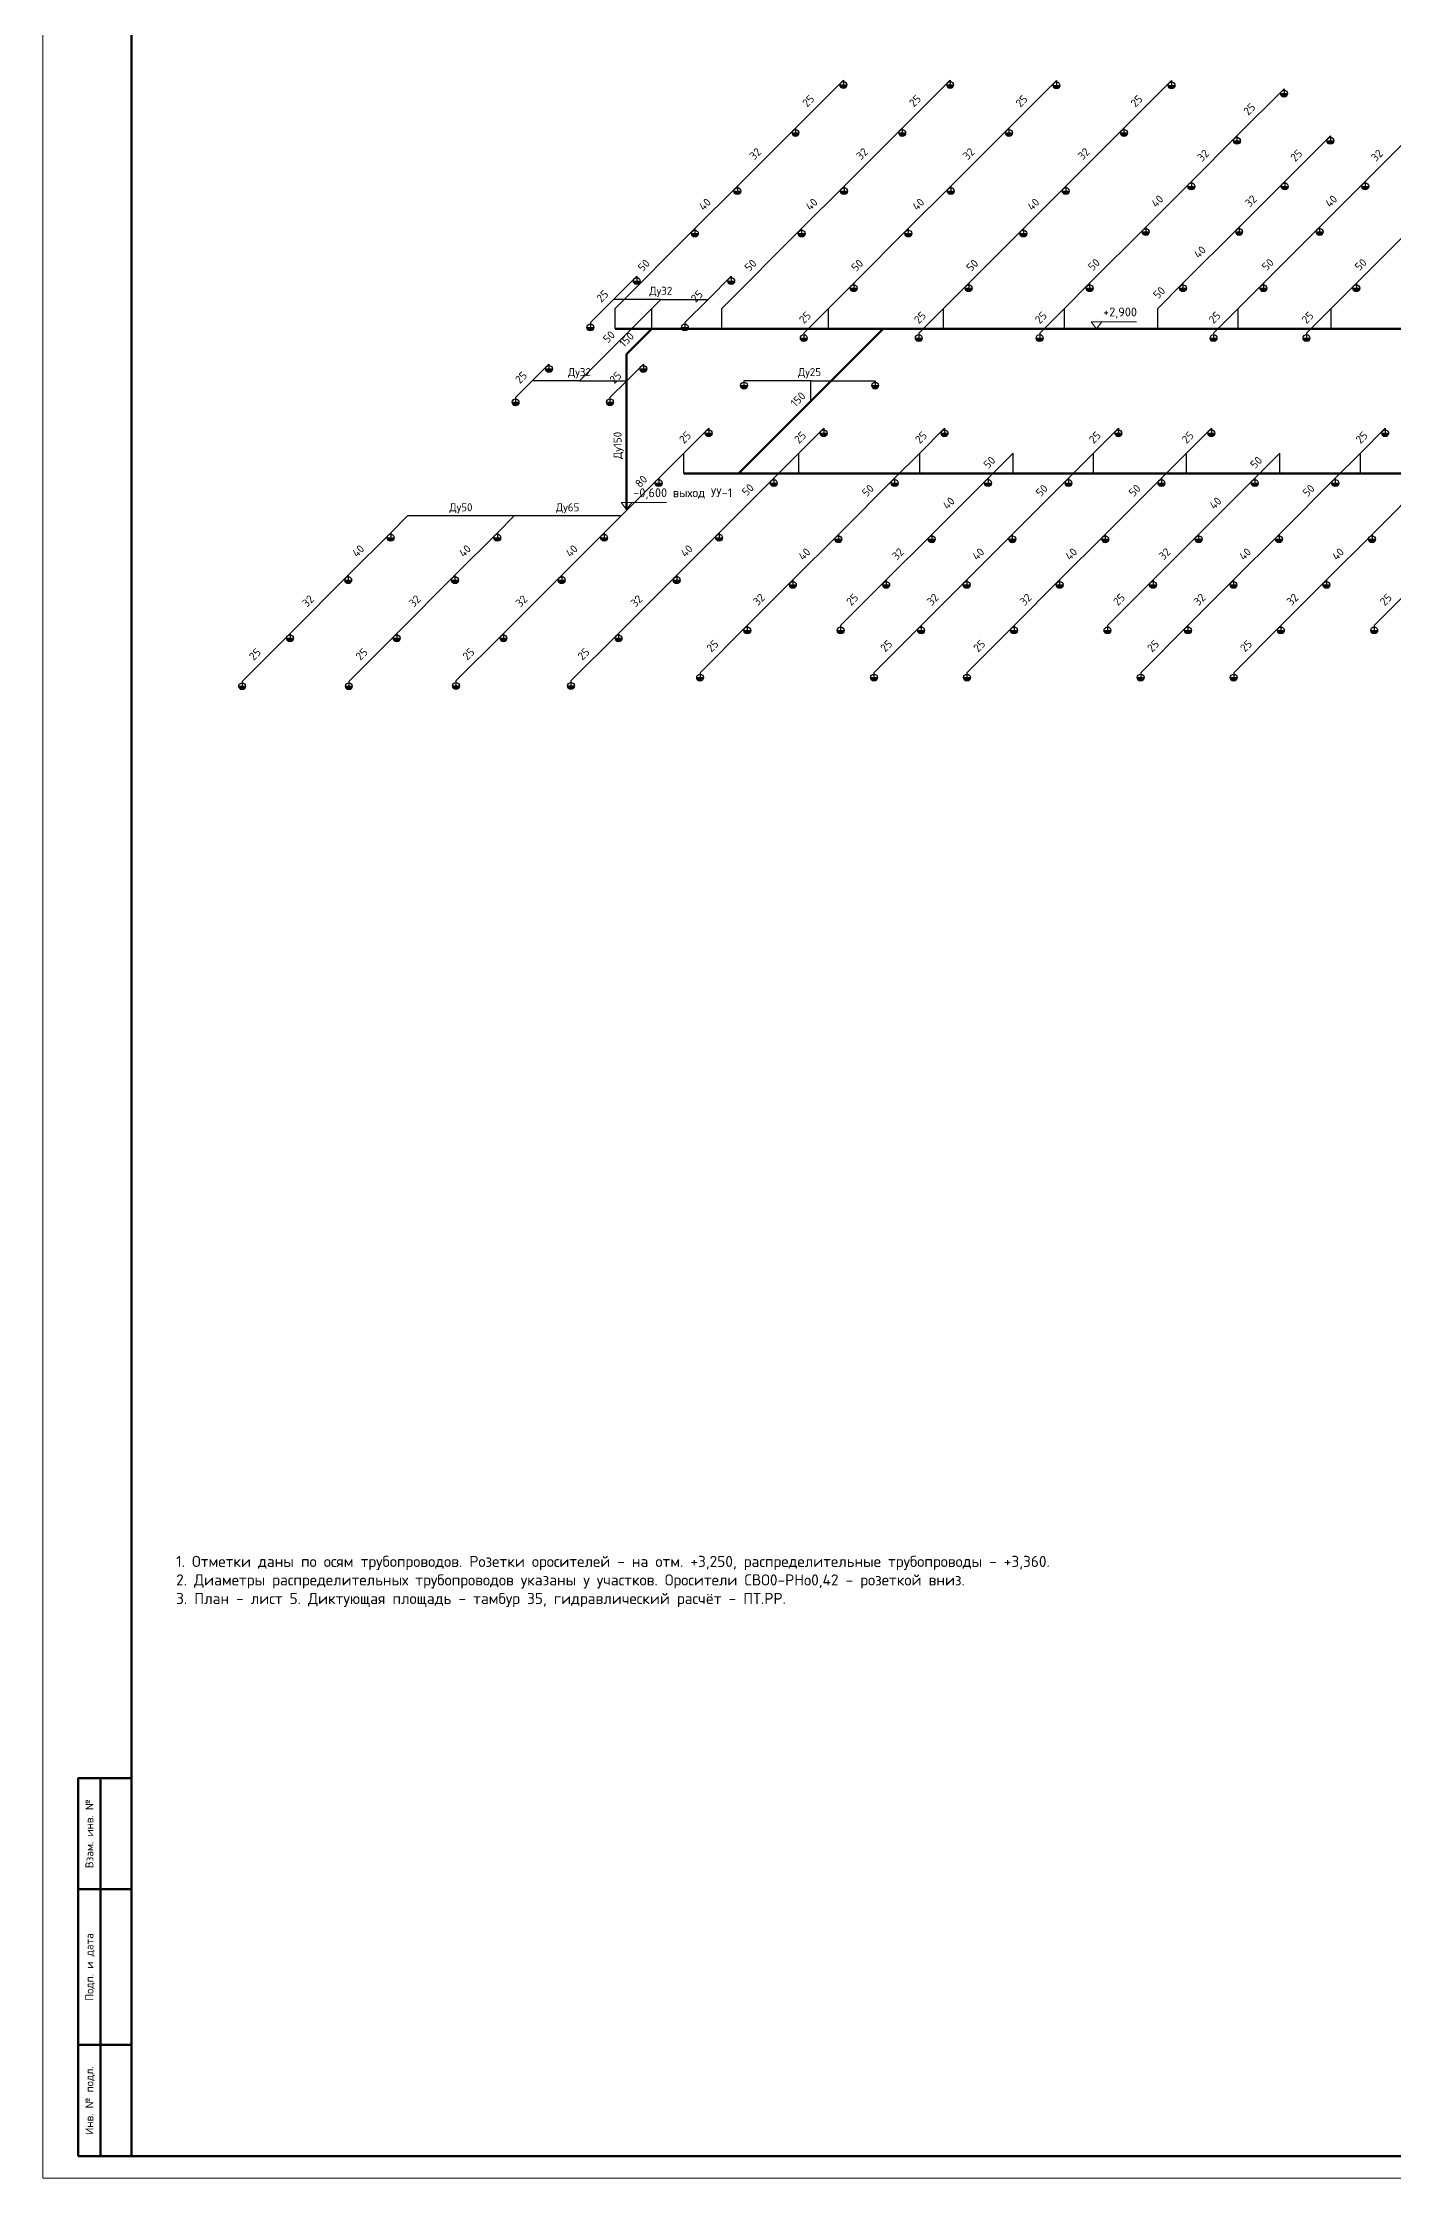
# Model space of a CAD drawing. Header units: millimetres. Extents: x 0 to 2118900, y -20000 to 84100.
# Drawn here: x 1200000 to 1230373, y 0 to 48034 of the extents above; entities that cross this region are included whole.
import ezdxf
from ezdxf.enums import TextEntityAlignment as Align

# ---------------------------------------------------------------- set-up
doc = ezdxf.new("R2010")
doc.units = ezdxf.units.MM
for name, color, linetype, lineweight in [('ПТ_В21', 1, 'Continuous', 50), ('ПТ_В21_расп', 1, 'Continuous', 30), ('ПТ_оросители', 7, 'Continuous', 25), ('ПТ_рамка', 7, 'Continuous', 50), ('ПТ_рамка_тонк', 7, 'Continuous', 18), ('ПТ_текст', 7, 'Continuous', 18)]:
    doc.layers.add(name, color=color, linetype=linetype, lineweight=lineweight)
doc.styles.add('ПТ', font='isocpeur.ttf')

# ---------------------------------------------------------------- blocks, each defined once
blk = doc.blocks.new('SPR_DN')
for p, q in [((-1.1, 0), (1.1, 0)), ((-1.08, -0.18), (1.08, -0.18)), ((-1.04, -0.37), (1.04, -0.37)), ((-0.95, -0.55), (0.95, -0.55)), ((-0.82, -0.73), (0.82, -0.73)), ((-0.61, -0.92), (0.61, -0.92))]:
    blk.add_line(p, q)
blk.add_circle((0, 0), 1.1)
blk = doc.blocks.new('ELEV')
blk.add_line((0, 1.6), (9, 1.6))
blk.add_lwpolyline([(0, 0), (-1.2, 1.6), (1.2, 1.6)], close=True)

msp = doc.modelspace()

# ---------------------------------------------------------------- linework, layer by layer
at = {"layer": 'ПТ_В21'}
for p, q in [((1212872.4, 41597.4), (1213697.4, 41597.4)), ((1213131.7, 41031.7), (1213697.4, 41597.4)), ((1213697.4, 41597.4), (1215272.4, 41597.4)), ((1215272.4, 41597.4), (1217672.4, 41597.4)), ((1218897.4, 41597.4), (1217271.1, 39971.1)), ((1217672.4, 41597.4), (1218897.4, 41597.4)), ((1218897.4, 41597.4), (1220259.4, 41597.4)), ((1220259.4, 41597.4), (1222977.4, 41597.4)), ((1222977.4, 41597.4), (1225077.4, 41597.4)), ((1225077.4, 41597.4), (1226887.4, 41597.4)), ((1226887.4, 41597.4), (1228977.4, 41597.4)), ((1228977.4, 41597.4), (1231077.4, 41597.4)), ((1213131.7, 37531.7), (1213131.7, 41031.7)), ((1217271.1, 39971.1), (1215644.7, 38344.7)), ((1214419.7, 38344.7), (1215644.7, 38344.7)), ((1215644.7, 38344.7), (1217006.7, 38344.7)), ((1217006.7, 38344.7), (1219724.7, 38344.7)), ((1219724.7, 38344.7), (1221824.7, 38344.7)), ((1221824.7, 38344.7), (1223634.7, 38344.7)), ((1223634.7, 38344.7), (1225724.7, 38344.7)), ((1225724.7, 38344.7), (1227824.7, 38344.7)), ((1227824.7, 38344.7), (1229634.7, 38344.7)), ((1229634.7, 38344.7), (1231724.7, 38344.7))]:
    msp.add_line(p, q, dxfattribs=at)
at = {"layer": 'ПТ_В21_расп'}
for p, q in [((1216929.4, 46114.4), (1218007.8, 47192.8)), ((1218007.8, 47192.8), (1218007.8, 47082.8)), ((1219329.4, 46114.4), (1220407.8, 47192.8)), ((1220407.8, 47192.8), (1220407.8, 47082.8)), ((1221729.4, 46114.4), (1222798.9, 47183.9)), ((1222798.9, 47183.9), (1222798.9, 47073.9)), ((1224316.4, 46114.4), (1225385.9, 47183.9)), ((1225385.9, 47183.9), (1225385.9, 47073.9)), ((1226857.7, 45937.7), (1227918.3, 46998.3)), ((1227918.3, 46998.3), (1227918.3, 46888.3)), ((1215621.3, 44806.3), (1216929.4, 46114.4)), ((1216929.4, 46114.4), (1216929.4, 46004.4)), ((1218021.3, 44806.3), (1219329.4, 46114.4)), ((1219329.4, 46114.4), (1219329.4, 46004.4)), ((1220421.3, 44806.3), (1221729.4, 46114.4)), ((1221729.4, 46114.4), (1221729.4, 46004.4)), ((1223008.3, 44806.3), (1224316.4, 46114.4)), ((1224316.4, 46114.4), (1224316.4, 46004.4)), ((1225832.4, 44912.4), (1226857.7, 45937.7)), ((1226857.7, 45937.7), (1226857.7, 45827.7)), ((1227932.4, 44912.4), (1228957.7, 45937.7)), ((1228957.7, 45937.7), (1228957.7, 45827.7)), ((1229742.4, 44912.4), (1230767.7, 45937.7)), ((1214666.7, 43851.7), (1215621.3, 44806.3)), ((1215621.3, 44806.3), (1215621.3, 44696.3)), ((1217066.7, 43851.7), (1218021.3, 44806.3)), ((1218021.3, 44806.3), (1218021.3, 44696.3)), ((1219466.7, 43851.7), (1220421.3, 44806.3)), ((1220421.3, 44806.3), (1220421.3, 44696.3)), ((1222053.7, 43851.7), (1223008.3, 44806.3)), ((1223008.3, 44806.3), (1223008.3, 44696.3)), ((1224807.1, 43887.1), (1225832.4, 44912.4)), ((1225832.4, 44912.4), (1225832.4, 44802.4)), ((1226907.1, 43887.1), (1227932.4, 44912.4)), ((1227932.4, 44912.4), (1227932.4, 44802.4)), ((1228717.1, 43887.1), (1229742.4, 44912.4)), ((1229742.4, 44912.4), (1229742.4, 44802.4)), ((1212872.4, 42057.4), (1214666.7, 43851.7)), ((1214666.7, 43851.7), (1214666.7, 43741.7)), ((1215272.4, 42057.4), (1217066.7, 43851.7)), ((1217066.7, 43851.7), (1217066.7, 43741.7)), ((1218238.1, 42623.1), (1219466.7, 43851.7)), ((1219466.7, 43851.7), (1219466.7, 43741.7)), ((1220825.1, 42623.1), (1222053.7, 43851.7)), ((1222053.7, 43851.7), (1222053.7, 43741.7)), ((1223543.1, 42623.1), (1224807.1, 43887.1)), ((1224807.1, 43887.1), (1224807.1, 43777.1)), ((1225643.1, 42623.1), (1226907.1, 43887.1)), ((1226907.1, 43887.1), (1226907.1, 43777.1)), ((1227453.1, 42623.1), (1228717.1, 43887.1)), ((1228717.1, 43887.1), (1228717.1, 43777.1)), ((1229543.1, 42623.1), (1230807.1, 43887.1)), ((1212838.7, 42260.7), (1213360.2, 42782.2)), ((1213360.2, 42782.2), (1213360.2, 42672.2)), ((1214962.7, 42260.7), (1215484.2, 42782.2)), ((1215484.2, 42782.2), (1215484.2, 42672.2)), ((1217672.4, 42057.4), (1218238.1, 42623.1)), ((1218238.1, 42623.1), (1218238.1, 42513.1)), ((1220259.4, 42057.4), (1220825.1, 42623.1)), ((1220825.1, 42623.1), (1220825.1, 42513.1)), ((1222977.4, 42057.4), (1223543.1, 42623.1)), ((1223543.1, 42623.1), (1223543.1, 42513.1)), ((1225077.4, 42057.4), (1225643.1, 42623.1)), ((1225643.1, 42623.1), (1225643.1, 42513.1)), ((1226887.4, 42057.4), (1227453.1, 42623.1)), ((1227453.1, 42623.1), (1227453.1, 42513.1)), ((1228977.4, 42057.4), (1229543.1, 42623.1)), ((1229543.1, 42623.1), (1229543.1, 42513.1)), ((1213697.4, 42057.4), (1212071.1, 40431.1)), ((1212838.7, 42260.7), (1212317.2, 41739.2)), ((1213900.7, 42260.7), (1212838.7, 42260.7)), ((1212872.4, 41597.4), (1212872.4, 42057.4)), ((1213697.4, 42057.4), (1213900.7, 42260.7)), ((1213697.4, 41597.4), (1213697.4, 42057.4)), ((1213900.7, 42260.7), (1214962.7, 42260.7)), ((1214962.7, 42260.7), (1214441.2, 41739.2)), ((1215272.4, 41597.4), (1215272.4, 42057.4)), ((1217672.4, 42057.4), (1217115.6, 41500.6)), ((1217672.4, 41597.4), (1217672.4, 42057.4)), ((1220259.4, 42057.4), (1219702.6, 41500.6)), ((1220259.4, 41597.4), (1220259.4, 42057.4)), ((1222977.4, 42057.4), (1222420.6, 41500.6)), ((1222977.4, 41597.4), (1222977.4, 42057.4)), ((1225077.4, 41597.4), (1225077.4, 42057.4)), ((1226887.4, 42057.4), (1226330.6, 41500.6)), ((1226887.4, 41597.4), (1226887.4, 42057.4)), ((1228977.4, 42057.4), (1228420.6, 41500.6)), ((1228977.4, 41597.4), (1228977.4, 42057.4)), ((1212317.2, 41739.2), (1212317.2, 41629.2)), ((1214441.2, 41739.2), (1214441.2, 41629.2)), ((1217115.6, 41500.6), (1217115.6, 41390.6)), ((1219702.6, 41500.6), (1219702.6, 41390.6)), ((1222420.6, 41500.6), (1222420.6, 41390.6)), ((1226330.6, 41500.6), (1226330.6, 41390.6)), ((1228420.6, 41500.6), (1228420.6, 41390.6)), ((1211009.1, 40431.1), (1210633.6, 40055.6)), ((1211009.1, 40431.1), (1211384.5, 40806.5)), ((1212071.1, 40431.1), (1211009.1, 40431.1)), ((1211384.5, 40806.5), (1211384.5, 40696.5)), ((1212071.1, 40431.1), (1213133.1, 40431.1)), ((1213133.1, 40431.1), (1212757.6, 40055.6)), ((1213133.1, 40431.1), (1213508.5, 40806.5)), ((1213508.5, 40806.5), (1213508.5, 40696.5)), ((1217271.1, 40431.1), (1215771.1, 40431.1)), ((1215771.1, 40431.1), (1215771.1, 40321.1)), ((1217271.1, 39971.1), (1217271.1, 40431.1)), ((1217271.1, 40431.1), (1218721.1, 40431.1)), ((1218721.1, 40431.1), (1218721.1, 40321.1)), ((1210633.6, 40055.6), (1210633.6, 39945.6)), ((1212757.6, 40055.6), (1212757.6, 39945.6)), ((1214419.7, 38804.7), (1214976.6, 39361.6)), ((1214976.6, 39361.6), (1214976.6, 39251.6)), ((1217006.7, 38804.7), (1217563.6, 39361.6)), ((1217563.6, 39361.6), (1217563.6, 39251.6)), ((1219724.7, 38804.7), (1220281.6, 39361.6)), ((1220281.6, 39361.6), (1220281.6, 39251.6)), ((1223634.7, 38804.7), (1224191.6, 39361.6)), ((1224191.6, 39361.6), (1224191.6, 39251.6)), ((1225724.7, 38804.7), (1226281.6, 39361.6)), ((1226281.6, 39361.6), (1226281.6, 39251.6)), ((1229634.7, 38804.7), (1230191.6, 39361.6)), ((1230191.6, 39361.6), (1230191.6, 39251.6)), ((1214419.7, 38804.7), (1213854, 38239)), ((1214419.7, 38344.7), (1214419.7, 38804.7)), ((1217006.7, 38804.7), (1216441, 38239)), ((1217006.7, 38344.7), (1217006.7, 38804.7)), ((1219724.7, 38804.7), (1219159, 38239)), ((1219724.7, 38344.7), (1219724.7, 38804.7)), ((1221824.7, 38804.7), (1221259, 38239)), ((1221824.7, 38344.7), (1221824.7, 38804.7)), ((1223634.7, 38804.7), (1223069, 38239)), ((1223634.7, 38344.7), (1223634.7, 38804.7)), ((1225724.7, 38804.7), (1225159, 38239)), ((1225724.7, 38344.7), (1225724.7, 38804.7)), ((1227824.7, 38804.7), (1227259, 38239)), ((1227824.7, 38344.7), (1227824.7, 38804.7)), ((1229634.7, 38804.7), (1229069, 38239)), ((1229634.7, 38344.7), (1229634.7, 38804.7)), ((1213854, 38239), (1213005.5, 37390.5)), ((1213854, 38239), (1213854, 38129)), ((1216441, 38239), (1215212.4, 37010.4)), ((1216441, 38239), (1216441, 38129)), ((1219159, 38239), (1217895.1, 36975.1)), ((1219159, 38239), (1219159, 38129)), ((1221259, 38239), (1219995.1, 36975.1)), ((1221259, 38239), (1221259, 38129)), ((1223069, 38239), (1221805.1, 36975.1)), ((1223069, 38239), (1223069, 38129)), ((1225159, 38239), (1223895.1, 36975.1)), ((1225159, 38239), (1225159, 38129)), ((1227259, 38239), (1225995.1, 36975.1)), ((1227259, 38239), (1227259, 38129)), ((1229069, 38239), (1227805.1, 36975.1)), ((1229069, 38239), (1229069, 38129)), ((1231159, 38239), (1229895.1, 36975.1)), ((1207825.4, 37010.4), (1206870.8, 36055.8)), ((1208205.5, 37390.5), (1207825.4, 37010.4)), ((1207825.4, 37010.4), (1207825.4, 36900.4)), ((1210605.5, 37390.5), (1208205.5, 37390.5)), ((1210225.4, 37010.4), (1209270.8, 36055.8)), ((1210605.5, 37390.5), (1210225.4, 37010.4)), ((1210225.4, 37010.4), (1210225.4, 36900.4)), ((1213005.5, 37390.5), (1210605.5, 37390.5)), ((1212625.4, 37010.4), (1211670.8, 36055.8)), ((1213005.5, 37390.5), (1212625.4, 37010.4)), ((1212625.4, 37010.4), (1212625.4, 36900.4)), ((1215212.4, 37010.4), (1214257.8, 36055.8)), ((1215212.4, 37010.4), (1215212.4, 36900.4)), ((1217895.1, 36975.1), (1216869.8, 35949.8)), ((1217895.1, 36975.1), (1217895.1, 36865.1)), ((1219995.1, 36975.1), (1218969.8, 35949.8)), ((1219995.1, 36975.1), (1219995.1, 36865.1)), ((1221805.1, 36975.1), (1220779.8, 35949.8)), ((1221805.1, 36975.1), (1221805.1, 36865.1)), ((1223895.1, 36975.1), (1222869.8, 35949.8)), ((1223895.1, 36975.1), (1223895.1, 36865.1)), ((1225995.1, 36975.1), (1224969.8, 35949.8)), ((1225995.1, 36975.1), (1225995.1, 36865.1)), ((1227805.1, 36975.1), (1226779.8, 35949.8)), ((1227805.1, 36975.1), (1227805.1, 36865.1)), ((1229895.1, 36975.1), (1228869.8, 35949.8)), ((1229895.1, 36975.1), (1229895.1, 36865.1)), ((1206870.8, 36055.8), (1205562.7, 34747.7)), ((1206870.8, 36055.8), (1206870.8, 35945.8)), ((1209270.8, 36055.8), (1207962.7, 34747.7)), ((1209270.8, 36055.8), (1209270.8, 35945.8)), ((1211670.8, 36055.8), (1210362.7, 34747.7)), ((1211670.8, 36055.8), (1211670.8, 35945.8)), ((1214257.8, 36055.8), (1212949.7, 34747.7)), ((1214257.8, 36055.8), (1214257.8, 35945.8)), ((1216869.8, 35949.8), (1215844.5, 34924.5)), ((1216869.8, 35949.8), (1216869.8, 35839.8)), ((1218969.8, 35949.8), (1217944.5, 34924.5)), ((1218969.8, 35949.8), (1218969.8, 35839.8)), ((1220779.8, 35949.8), (1219754.5, 34924.5)), ((1220779.8, 35949.8), (1220779.8, 35839.8)), ((1222869.8, 35949.8), (1221844.5, 34924.5)), ((1222869.8, 35949.8), (1222869.8, 35839.8)), ((1224969.8, 35949.8), (1223944.5, 34924.5)), ((1224969.8, 35949.8), (1224969.8, 35839.8)), ((1226779.8, 35949.8), (1225754.5, 34924.5)), ((1226779.8, 35949.8), (1226779.8, 35839.8)), ((1228869.8, 35949.8), (1227844.5, 34924.5)), ((1228869.8, 35949.8), (1228869.8, 35839.8)), ((1230969.8, 35949.8), (1229944.5, 34924.5)), ((1205562.7, 34747.7), (1204484.4, 33669.4)), ((1205562.7, 34747.7), (1205562.7, 34637.7)), ((1207962.7, 34747.7), (1206884.4, 33669.4)), ((1207962.7, 34747.7), (1207962.7, 34637.7)), ((1210362.7, 34747.7), (1209293.2, 33678.2)), ((1210362.7, 34747.7), (1210362.7, 34637.7)), ((1212949.7, 34747.7), (1211880.2, 33678.2)), ((1212949.7, 34747.7), (1212949.7, 34637.7)), ((1215844.5, 34924.5), (1214783.8, 33863.8)), ((1215844.5, 34924.5), (1215844.5, 34814.5)), ((1217944.5, 34924.5), (1217944.5, 34814.5)), ((1219754.5, 34924.5), (1218693.8, 33863.8)), ((1219754.5, 34924.5), (1219754.5, 34814.5)), ((1221844.5, 34924.5), (1220783.8, 33863.8)), ((1221844.5, 34924.5), (1221844.5, 34814.5)), ((1223944.5, 34924.5), (1223944.5, 34814.5)), ((1225754.5, 34924.5), (1224693.8, 33863.8)), ((1225754.5, 34924.5), (1225754.5, 34814.5)), ((1227844.5, 34924.5), (1226783.8, 33863.8)), ((1227844.5, 34924.5), (1227844.5, 34814.5)), ((1229944.5, 34924.5), (1229944.5, 34814.5)), ((1204484.4, 33669.4), (1204484.4, 33559.4)), ((1206884.4, 33669.4), (1206884.4, 33559.4)), ((1209293.2, 33678.2), (1209293.2, 33568.2)), ((1211880.2, 33678.2), (1211880.2, 33568.2)), ((1214783.8, 33863.8), (1214783.8, 33753.8)), ((1218693.8, 33863.8), (1218693.8, 33753.8)), ((1220783.8, 33863.8), (1220783.8, 33753.8)), ((1224693.8, 33863.8), (1224693.8, 33753.8)), ((1226783.8, 33863.8), (1226783.8, 33753.8))]:
    msp.add_line(p, q, dxfattribs=at)
at = {"layer": 'ПТ_рамка', "lineweight": 50}
for p, q in [((1201300, 6500), (1201300, 9000)), ((1201300, 3000), (1201300, 6500)), ((1201300, 500), (1201300, 3000))]:
    msp.add_line(p, q, dxfattribs=at)
at = {"layer": 'ПТ_рамка', "lineweight": 70}
msp.add_lwpolyline([(1202000, 500), (1318400, 500), (1318400, 83600), (1202000, 83600)], close=True, dxfattribs=at)
at = {"layer": 'ПТ_рамка', "lineweight": 50}
for points in [[(1200800, 6500), (1202000, 6500), (1202000, 9000), (1200800, 9000)], [(1200800, 3000), (1202000, 3000), (1202000, 6500), (1200800, 6500)], [(1200800, 500), (1202000, 500), (1202000, 3000), (1200800, 3000)]]:
    msp.add_lwpolyline(points, close=True, dxfattribs=at)
at = {"layer": 'ПТ_рамка_тонк', "lineweight": 13}
msp.add_lwpolyline([(1200000, 0), (1318900, 0), (1318900, 84100), (1200000, 84100)], close=True, dxfattribs=at)

# ---------------------------------------------------------------- block references
at = {"layer": 'ПТ_оросители', "xscale": 70, "yscale": 70}
for p in [(1218007.8, 47082.8), (1220407.8, 47082.8), (1222798.9, 47073.9), (1225385.9, 47073.9), (1227918.3, 46888.3), (1216929.4, 46004.4), (1219329.4, 46004.4), (1221729.4, 46004.4), (1224316.4, 46004.4), (1226857.7, 45827.7), (1228957.7, 45827.7), (1215621.3, 44696.3), (1218021.3, 44696.3), (1220421.3, 44696.3), (1223008.3, 44696.3), (1225832.4, 44802.4), (1227932.4, 44802.4), (1229742.4, 44802.4), (1214666.7, 43741.7), (1217066.7, 43741.7), (1219466.7, 43741.7), (1222053.7, 43741.7), (1224807.1, 43777.1), (1226907.1, 43777.1), (1228717.1, 43777.1), (1213360.2, 42672.2), (1215484.2, 42672.2), (1218238.1, 42513.1), (1220825.1, 42513.1), (1223543.1, 42513.1), (1225643.1, 42513.1), (1227453.1, 42513.1), (1229543.1, 42513.1), (1212317.2, 41629.2), (1214441.2, 41629.2), (1217115.6, 41390.6), (1219702.6, 41390.6), (1222420.6, 41390.6), (1226330.6, 41390.6), (1228420.6, 41390.6), (1211384.5, 40696.5), (1213508.5, 40696.5), (1215771.1, 40321.1), (1218721.1, 40321.1), (1210633.6, 39945.6), (1212757.6, 39945.6), (1214976.6, 39251.6), (1217563.6, 39251.6), (1220281.6, 39251.6), (1224191.6, 39251.6), (1226281.6, 39251.6), (1230191.6, 39251.6), (1213854, 38129), (1216441, 38129), (1219159, 38129), (1221259, 38129), (1223069, 38129), (1225159, 38129), (1227259, 38129), (1229069, 38129), (1207825.4, 36900.4), (1210225.4, 36900.4), (1212625.4, 36900.4), (1215212.4, 36900.4), (1217895.1, 36865.1), (1219995.1, 36865.1), (1221805.1, 36865.1), (1223895.1, 36865.1), (1225995.1, 36865.1), (1227805.1, 36865.1), (1229895.1, 36865.1), (1206870.8, 35945.8), (1209270.8, 35945.8), (1211670.8, 35945.8), (1214257.8, 35945.8), (1216869.8, 35839.8), (1218969.8, 35839.8), (1220779.8, 35839.8), (1222869.8, 35839.8), (1224969.8, 35839.8), (1226779.8, 35839.8), (1228869.8, 35839.8), (1205562.7, 34637.7), (1207962.7, 34637.7), (1210362.7, 34637.7), (1212949.7, 34637.7), (1215844.5, 34814.5), (1217944.5, 34814.5), (1219754.5, 34814.5), (1221844.5, 34814.5), (1223944.5, 34814.5), (1225754.5, 34814.5), (1227844.5, 34814.5), (1229944.5, 34814.5), (1204484.4, 33559.4), (1206884.4, 33559.4), (1209293.2, 33568.2), (1211880.2, 33568.2), (1214783.8, 33753.8), (1218693.8, 33753.8), (1220783.8, 33753.8), (1224693.8, 33753.8), (1226783.8, 33753.8)]:
    msp.add_blockref('SPR_DN', p, dxfattribs=at)
at = {"layer": 'ПТ_текст', "xscale": 100, "yscale": 100}
for p in [(1223697.4, 41597.4), (1213131.7, 37531.7)]:
    msp.add_blockref('ELEV', p, dxfattribs=at)

# ---------------------------------------------------------------- texts
at = {"layer": 'ПТ_текст', "style": 'ПТ'}
for s, rotation, p in [('25', 45, (1217408.6, 46713.6)), ('25', 45, (1219808.6, 46713.6)), ('25', 45, (1222204.2, 46709.2)), ('25', 45, (1224791.2, 46709.2)), ('25', 45, (1227328, 46528)), ('32', 45, (1216215.4, 45520.4)), ('32', 45, (1218615.4, 45520.4)), ('32', 45, (1221015.4, 45520.4)), ('32', 45, (1223602.4, 45520.4)), ('25', 45, (1228385, 45485)), ('32', 45, (1226285, 45485)), ('32', 45, (1230195, 45485)), ('40', 45, (1215084, 44389)), ('40', 45, (1217484, 44389)), ('40', 45, (1219884, 44389)), ('40', 45, (1222471, 44389)), ('40', 45, (1225259.7, 44459.7)), ('32', 45, (1227359.7, 44459.7)), ('40', 45, (1229169.7, 44459.7)), ('40', 45, (1226215.1, 43315.1)), ('50', 45, (1213709.6, 43014.6)), ('50', 45, (1216109.6, 43014.6)), ('50', 45, (1218509.6, 43014.6)), ('50', 45, (1221096.6, 43014.6)), ('50', 45, (1223832.2, 43032.2)), ('50', 45, (1227742.2, 43032.2)), ('50', 45, (1229832.2, 43032.2)), ('25', 45, (1212778.7, 42320.7)), ('25', 45, (1214902.7, 42320.7)), ('50', 45, (1225300.3, 42400.3)), ('25', 45, (1217334, 41839)), ('25', 45, (1219921, 41839)), ('25', 45, (1222639, 41839)), ('25', 45, (1226549, 41839)), ('25', 45, (1228639, 41839)), ('50', 45, (1212925.9, 41405.9)), ('150', 45, (1213354.6, 41374.6)), ('25', 45, (1210949.1, 40491.1)), ('25', 45, (1213073.1, 40491.1)), ('150', 45, (1217211.1, 40031.1)), ('Ду150', 90, (1213071.7, 39281.7)), ('25', 45, (1214638.1, 39143.1)), ('25', 45, (1217225.1, 39143.1)), ('25', 45, (1219943.1, 39143.1)), ('25', 45, (1223853.1, 39143.1)), ('25', 45, (1225943.1, 39143.1)), ('25', 45, (1229853.1, 39143.1)), ('50', 45, (1221481.9, 38581.9)), ('50', 45, (1227481.9, 38581.9)), ('80', 45, (1213652.6, 38157.6)), ('50', 45, (1216049.6, 37967.6)), ('50', 45, (1218749.9, 37949.9)), ('50', 45, (1222659.9, 37949.9)), ('50', 45, (1224749.9, 37949.9)), ('50', 45, (1228659.9, 37949.9)), ('40', 45, (1220567.1, 37667.1)), ('40', 45, (1226567.1, 37667.1)), ('40', 45, (1207288.1, 36593.1)), ('40', 45, (1209688.1, 36593.1)), ('40', 45, (1212088.1, 36593.1)), ('40', 45, (1214675.1, 36593.1)), ('40', 45, (1217322.4, 36522.4)), ('32', 45, (1219422.4, 36522.4)), ('40', 45, (1221232.4, 36522.4)), ('40', 45, (1223322.4, 36522.4)), ('32', 45, (1225422.4, 36522.4)), ('40', 45, (1227232.4, 36522.4)), ('40', 45, (1229322.4, 36522.4)), ('32', 45, (1206156.8, 35461.8)), ('32', 45, (1208556.8, 35461.8)), ('32', 45, (1210956.8, 35461.8)), ('32', 45, (1213543.8, 35461.8)), ('32', 45, (1216297.1, 35497.1)), ('25', 45, (1218397.1, 35497.1)), ('32', 45, (1220207.1, 35497.1)), ('32', 45, (1222297.1, 35497.1)), ('25', 45, (1224397.1, 35497.1)), ('32', 45, (1226207.1, 35497.1)), ('32', 45, (1228297.1, 35497.1)), ('25', 45, (1230397.1, 35497.1)), ('25', 45, (1215254.1, 34454.1)), ('25', 45, (1219164.1, 34454.1)), ('25', 45, (1221254.1, 34454.1)), ('25', 45, (1225164.1, 34454.1)), ('25', 45, (1227254.1, 34454.1)), ('25', 45, (1204963.5, 34268.5)), ('25', 45, (1207363.5, 34268.5)), ('25', 45, (1209767.9, 34272.9)), ('25', 45, (1212354.9, 34272.9))]:
    msp.add_text(s, height=180, rotation=rotation, dxfattribs=at).set_placement(p, align=Align.BOTTOM_RIGHT)
for s, p in [('Ду32', (1213900.7, 42310.7)), ('Ду32', (1212071.1, 40481.1)), ('Ду25', (1217246.1, 40481.1)), ('Ду50', (1209405.5, 37440.5)), ('Ду65', (1211805.5, 37440.5))]:
    msp.add_text(s, height=180, dxfattribs=at).set_placement(p, align=Align.BOTTOM_CENTER)
for s, p in [('+2,900', (1223847.4, 41817.4)), ('-0,600 выход УУ-1', (1213281.7, 37751.7))]:
    msp.add_text(s, height=200, dxfattribs=at).set_placement(p, align=Align.BOTTOM_LEFT)
for s, p in [('Взам. инв. №', (1201050, 7750)), ('Подп. и дата', (1201050, 4750)), ('Инв. № подл.', (1201050, 1750))]:
    msp.add_text(s, height=180, rotation=90, dxfattribs=at).set_placement(p, align=Align.MIDDLE_CENTER)
at = {"layer": 'ПТ_текст', "insert": (1203000, 14000), "char_height": 250, "width": 60000, "attachment_point": 1, "style": 'ПТ'}
msp.add_mtext('1. Отметки даны по осям трубопроводов. Розетки оросителей - на отм. +3,250, распределительные трубопроводы - +3,360. \\P2. Диаметры распределительных трубопроводов указаны у участков. Оросители СВО0-РНо0,42 - розеткой вниз. \\P3. План - лист 5. Диктующая площадь - тамбур 35, гидравлический расчёт - ПТ.РР.', dxfattribs=at)

doc.saveas('drawing.dxf')
